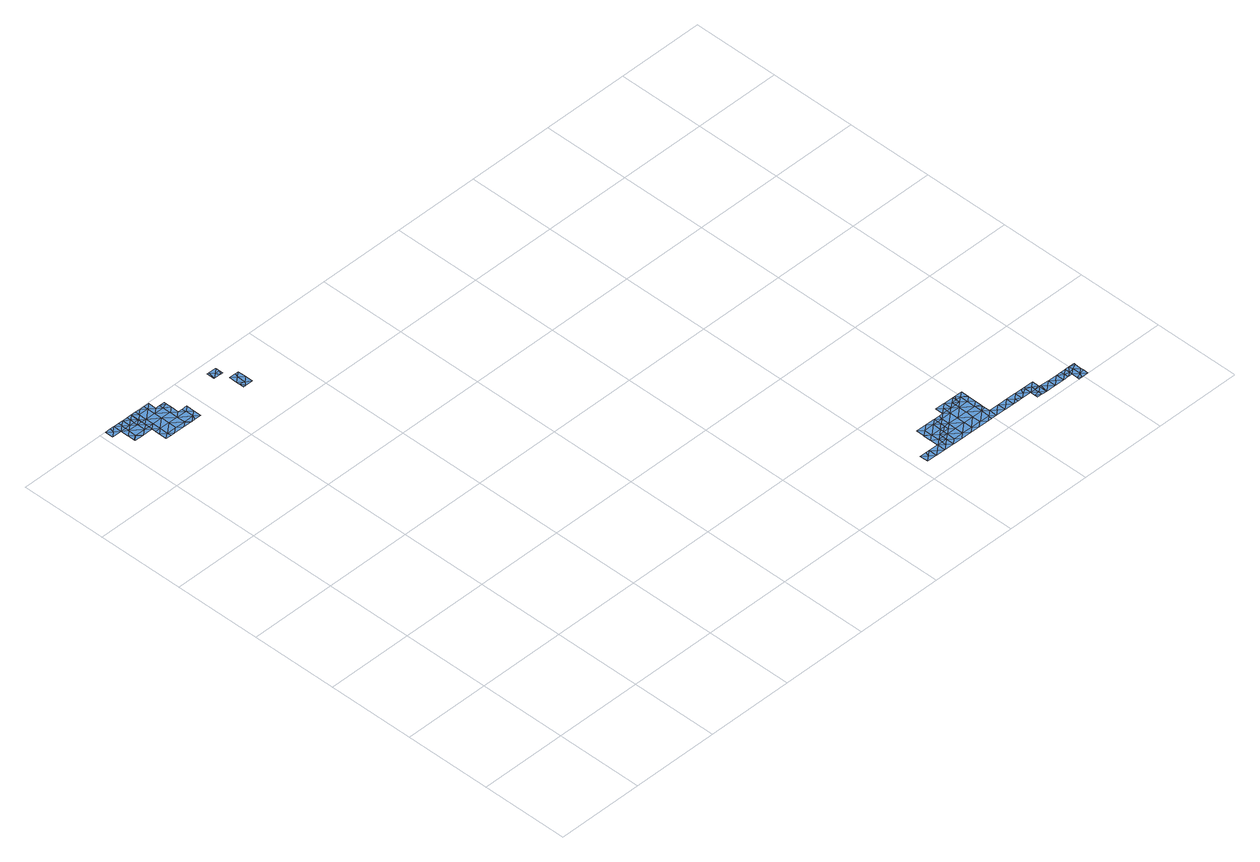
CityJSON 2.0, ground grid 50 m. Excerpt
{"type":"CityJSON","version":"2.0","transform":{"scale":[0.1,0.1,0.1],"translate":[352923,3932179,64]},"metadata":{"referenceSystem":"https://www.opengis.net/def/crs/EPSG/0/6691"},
"CityObjects":{
"waterbody1":{"type":"WaterBody","attributes":{"name":"3","class":"1140","function":"1","WaterBodyRiverFloodingRiskAttribute.description":"2","WaterBodyRiverFloodingRiskAttribute.rankOrg":"1","WaterBodyRiverFloodingRiskAttribute.adminType":"2","WaterBodyRiverFloodingRiskAttribute.scale":"L2"},"geometry":[{"type":"MultiSurface","lod":"1","boundaries":[[[0,1,2]],[[3,4,5]],[[6,5,4]],[[7,8,9]],[[9,8,10]],[[8,11,10]],[[12,6,4]],[[13,14,15]],[[8,1,4]],[[7,2,1]],[[3,8,4]],[[1,8,7]],[[11,8,3]],[[13,16,17]],[[13,15,16]],[[4,1,16]],[[16,15,18]],[[18,12,16]],[[17,16,1]],[[4,16,12]],[[1,0,17]]]}]},
"waterbody2":{"type":"WaterBody","attributes":{"name":"3","class":"1140","function":"1","WaterBodyRiverFloodingRiskAttribute.description":"2","WaterBodyRiverFloodingRiskAttribute.rankOrg":"2","WaterBodyRiverFloodingRiskAttribute.adminType":"2","WaterBodyRiverFloodingRiskAttribute.scale":"L2"},"geometry":[{"type":"MultiSurface","lod":"1","boundaries":[[[2,19,20]],[[21,19,2]],[[22,19,21]],[[23,19,22]],[[19,23,24]],[[25,24,23]],[[24,25,26]],[[25,27,26]],[[25,28,27]],[[29,23,30]],[[23,29,28]],[[31,32,33]],[[34,35,36]],[[27,37,26]],[[0,2,20]],[[24,26,38]],[[25,23,28]],[[24,39,19]],[[23,22,30]],[[40,41,42]],[[43,41,40]],[[43,40,44]],[[45,46,47]],[[20,19,39]],[[44,40,26]],[[26,40,38]],[[38,40,48]],[[39,24,38]],[[31,49,50]],[[50,32,31]],[[36,51,52]],[[36,35,51]],[[35,50,51]],[[53,54,48]],[[42,53,48]],[[26,37,44]],[[40,42,48]],[[31,55,56]],[[55,57,56]],[[45,47,58]],[[59,60,61]],[[62,61,60]],[[62,5,61]],[[6,12,63]],[[46,63,12]],[[12,18,47]],[[18,15,47]],[[15,14,58]],[[58,14,56]],[[5,6,63]],[[63,64,5]],[[64,61,5]],[[59,61,64]],[[65,64,63]],[[63,46,65]],[[12,47,46]],[[58,47,15]],[[57,58,56]],[[50,49,51]],[[33,55,31]],[[20,66,17]],[[0,20,17]],[[39,38,67]],[[68,38,48]],[[67,38,68]],[[66,31,56]],[[49,39,67]],[[20,39,66]],[[66,39,49]],[[66,49,31]],[[67,52,51]],[[68,52,67]],[[48,54,68]],[[49,67,51]],[[13,17,66]],[[13,66,14]],[[14,66,56]]]}]},
"waterbody3":{"type":"WaterBody","attributes":{"name":"3","class":"1140","function":"1","WaterBodyRiverFloodingRiskAttribute.description":"2","WaterBodyRiverFloodingRiskAttribute.rankOrg":"2","WaterBodyRiverFloodingRiskAttribute.adminType":"2","WaterBodyRiverFloodingRiskAttribute.scale":"L2"},"geometry":[{"type":"MultiSurface","lod":"1","boundaries":[[[69,70,71]],[[72,73,70]],[[72,70,69]],[[74,72,75]],[[74,75,76]],[[74,73,72]],[[75,72,69]]]}]},
"waterbody4":{"type":"WaterBody","attributes":{"name":"3","class":"1140","function":"1","WaterBodyRiverFloodingRiskAttribute.description":"2","WaterBodyRiverFloodingRiskAttribute.rankOrg":"2","WaterBodyRiverFloodingRiskAttribute.adminType":"2","WaterBodyRiverFloodingRiskAttribute.scale":"L2"},"geometry":[{"type":"MultiSurface","lod":"1","boundaries":[[[77,78,79]],[[78,80,79]],[[78,81,82]],[[78,83,80]],[[78,77,81]],[[77,84,81]],[[83,78,82]],[[85,86,87]],[[86,77,79]],[[85,77,86]],[[77,85,84]]]}]},
"waterbody5":{"type":"WaterBody","attributes":{"name":"3","class":"1140","function":"1","WaterBodyRiverFloodingRiskAttribute.description":"2","WaterBodyRiverFloodingRiskAttribute.rankOrg":"1","WaterBodyRiverFloodingRiskAttribute.adminType":"2","WaterBodyRiverFloodingRiskAttribute.scale":"L2"},"geometry":[{"type":"MultiSurface","lod":"1","boundaries":[[[88,89,90]],[[90,91,88]],[[90,89,92]],[[90,92,93]],[[91,90,93]]]}]},
"waterbody6":{"type":"WaterBody","attributes":{"name":"3","class":"1140","function":"1","WaterBodyRiverFloodingRiskAttribute.description":"2","WaterBodyRiverFloodingRiskAttribute.rankOrg":"1","WaterBodyRiverFloodingRiskAttribute.adminType":"2","WaterBodyRiverFloodingRiskAttribute.scale":"L2"},"geometry":[{"type":"MultiSurface","lod":"1","boundaries":[[[94,95,96]],[[94,97,95]],[[98,99,100]],[[99,101,100]],[[102,100,103]],[[101,103,100]],[[97,104,95]],[[105,104,97]],[[106,107,108]],[[94,96,109]],[[110,97,94]],[[110,111,97]],[[110,112,111]],[[110,100,112]],[[110,98,100]],[[98,110,113]],[[113,110,109]],[[112,108,111]],[[108,107,111]],[[107,114,111]],[[105,97,114]],[[102,112,100]],[[114,97,111]],[[94,109,110]]]}]},
"waterbody7":{"type":"WaterBody","attributes":{"name":"3","class":"1140","function":"1","WaterBodyRiverFloodingRiskAttribute.description":"2","WaterBodyRiverFloodingRiskAttribute.rankOrg":"2","WaterBodyRiverFloodingRiskAttribute.adminType":"2","WaterBodyRiverFloodingRiskAttribute.scale":"L2"},"geometry":[{"type":"MultiSurface","lod":"1","boundaries":[[[92,115,99]],[[99,115,116]],[[116,117,99]],[[116,118,117]],[[119,120,118]],[[121,122,119]],[[123,122,121]],[[124,122,123]],[[124,125,122]],[[124,126,127]],[[126,128,127]],[[126,129,128]],[[130,129,126]],[[131,129,130]],[[131,132,129]],[[131,133,132]],[[131,134,133]],[[130,135,136]],[[123,135,130]],[[135,123,121]],[[137,138,139]],[[140,138,137]],[[141,139,138]],[[142,143,144]],[[144,143,145]],[[145,143,146]],[[147,148,146]],[[149,148,147]],[[148,149,150]],[[151,132,133]],[[152,151,133]],[[151,152,153]],[[154,155,156]],[[156,155,139]],[[157,128,156]],[[157,156,139]],[[157,139,141]],[[115,92,89]],[[158,144,145]],[[159,145,146]],[[148,159,146]],[[160,149,147]],[[152,149,160]],[[160,147,153]],[[148,150,159]],[[132,151,153]],[[161,129,162]],[[163,157,164]],[[127,157,163]],[[164,165,163]],[[166,167,168]],[[104,167,166]],[[167,104,105]],[[102,103,169]],[[103,101,117]],[[120,169,103]],[[122,169,120]],[[108,169,106]],[[125,106,169]],[[168,167,163]],[[165,168,163]],[[170,171,172]],[[173,164,157]],[[137,139,155]],[[174,138,140]],[[158,145,159]],[[162,129,132]],[[131,130,136]],[[130,126,123]],[[128,129,156]],[[127,128,157]],[[125,169,122]],[[123,126,124]],[[120,119,122]],[[120,103,118]],[[118,103,117]],[[101,99,117]],[[161,156,129]],[[153,152,160]],[[161,154,156]],[[157,141,173]],[[141,138,172]],[[138,170,172]],[[170,138,174]],[[134,131,136]],[[115,89,116]],[[124,175,125]],[[124,127,175]],[[114,167,105]],[[175,167,114]],[[175,163,167]],[[108,112,169]],[[102,169,112]],[[107,106,175]],[[107,175,114]],[[127,163,175]],[[125,175,106]]]}]},
"waterbody8":{"type":"WaterBody","attributes":{"name":"3","class":"1140","function":"1","WaterBodyRiverFloodingRiskAttribute.description":"2","WaterBodyRiverFloodingRiskAttribute.rankOrg":"1","WaterBodyRiverFloodingRiskAttribute.adminType":"2","WaterBodyRiverFloodingRiskAttribute.scale":"L2"},"geometry":[{"type":"MultiSurface","lod":"1","boundaries":[[[176,168,165]],[[168,176,177]],[[165,164,176]],[[164,173,178]],[[173,141,178]],[[179,176,164]],[[179,177,176]],[[141,172,178]],[[171,178,172]],[[171,179,178]],[[178,179,164]]]}]},
"waterbody9":{"type":"WaterBody","attributes":{"name":"3","class":"1140","function":"1","WaterBodyRiverFloodingRiskAttribute.description":"2","WaterBodyRiverFloodingRiskAttribute.rankOrg":"1","WaterBodyRiverFloodingRiskAttribute.adminType":"2","WaterBodyRiverFloodingRiskAttribute.scale":"L2"},"geometry":[{"type":"MultiSurface","lod":"1","boundaries":[[[144,180,142]],[[158,180,144]],[[181,182,183]],[[158,182,180]],[[182,181,180]],[[181,184,180]],[[184,142,180]]]}]},
"waterbody10":{"type":"WaterBody","attributes":{"name":"3","class":"1140","function":"1","WaterBodyRiverFloodingRiskAttribute.description":"2","WaterBodyRiverFloodingRiskAttribute.rankOrg":"2","WaterBodyRiverFloodingRiskAttribute.adminType":"2","WaterBodyRiverFloodingRiskAttribute.scale":"L2"},"geometry":[{"type":"MultiSurface","lod":"1","boundaries":[[[185,186,187]],[[187,188,185]],[[189,190,188]],[[191,192,183]],[[192,191,193]],[[192,193,194]],[[189,188,187]],[[194,193,195]],[[195,190,194]],[[190,195,188]],[[196,197,191]],[[197,196,198]],[[198,196,158]],[[196,183,182]],[[190,189,194]],[[187,199,189]],[[200,187,186]],[[199,187,200]],[[193,191,195]],[[183,196,191]],[[182,158,196]],[[186,185,201]],[[197,198,202]]]}]},
"waterbody11":{"type":"WaterBody","attributes":{"name":"3","class":"1140","function":"1","WaterBodyRiverFloodingRiskAttribute.description":"2","WaterBodyRiverFloodingRiskAttribute.rankOrg":"1","WaterBodyRiverFloodingRiskAttribute.adminType":"2","WaterBodyRiverFloodingRiskAttribute.scale":"L2"},"geometry":[{"type":"MultiSurface","lod":"1","boundaries":[[[201,203,204]],[[204,205,206]],[[207,201,204]],[[204,206,208]],[[204,208,209]],[[207,204,209]],[[210,207,209]],[[201,207,186]],[[207,211,186]],[[186,211,200]],[[210,211,207]],[[210,212,211]],[[205,203,213]],[[203,205,204]]]}]}
},
"vertices":[
[177,2852,44],[148,2853,44],[176,2829,44],[64,2877,44],[92,2900,44],[64,2923,44],[92,2922,44],[119,2830,44],[91,2854,44],[114,2830,44],[63,2831,44],[63,2837,44],[121,2922,44],[177,2898,44],[178,2921,44],[177,2921,44],[149,2899,44],[177,2876,44],[149,2921,44],
[204,2805,44],[205,2852,44],[176,2806,44],[175,2782,44],[203,2759,44],[261,2804,44],[260,2758,44],[317,2757,44],[288,2735,44],[231,2736,44],[206,2736,44],[175,2737,44],[263,2943,44],[292,2966,44],[263,2966,44],[347,2918,44],[319,2919,44],[347,2904,44],[332,2734,44],[317,2803,44],[261,2851,44],[373,2756,44],[401,2733,44],[402,2779,44],[365,2734,44],[344,2734,44],[150,2968,44],[121,2969,44],[150,2945,44],[374,2802,44],[262,2897,44],[291,2919,44],[319,2896,44],[347,2873,44],[403,2825,44],[372,2826,44],[235,2967,44],[206,2944,44],[207,2967,44],[178,2968,44],[40,2970,44],[8,2970,44],[36,2947,44],[7,2924,44],[93,2946,44],[65,2969,44],[93,2969,44],[205,2898,44],[318,2850,44],[346,2826,44],
[630,2868,44],[640,2913,44],[631,2914,44],[659,2890,44],[687,2913,44],[687,2888,44],[669,2867,44],[687,2867,44],
[713,2751,44],[714,2797,44],[685,2774,44],[686,2821,44],[742,2773,44],[743,2820,44],[723,2820,44],[741,2728,44],[697,2728,44],[685,2759,44],[684,2729,44],
[2569,108,6],[2626,107,6],[2598,131,6],[2569,155,6],[2627,154,6],[2608,154,6],
[2713,268,6],[2742,290,6],[2685,291,6],[2770,267,6],[2684,199,6],[2683,153,6],[2712,176,6],[2711,152,6],[2740,175,6],[2740,152,6],[2798,289,6],[2798,266,6],[2797,197,6],[2797,220,6],[2769,198,6],[2684,245,6],[2712,222,6],[2769,221,6],[2741,198,6],[2684,244,6],[2798,243,6],
[2654,130,6],[2682,106,6],[2711,129,6],[2739,105,6],[2795,104,6],[2768,128,6],[2852,103,6],[2824,127,6],[2881,126,6],[2882,173,6],[2825,174,6],[2938,172,6],[2883,219,6],[2939,218,6],[2995,171,6],[2938,125,6],[2994,124,6],[3023,147,6],[3022,101,6],[2989,101,6],[2909,102,6],[2966,101,6],[3025,286,6],[2997,310,6],[2997,263,6],[3025,290,6],[2969,287,6],[3250,143,6],[3231,144,6],[3249,133,6],[3221,121,6],[3193,144,6],[3136,145,6],[3164,121,6],[3135,99,6],[3164,98,6],[3051,123,6],[3079,100,6],[3080,146,6],[3024,204,6],[3024,239,6],[2996,217,6],[2940,264,6],[3249,97,6],[3193,98,6],[3108,122,6],[3024,194,6],[3023,180,6],[2883,265,6],[2912,288,6],[2884,288,6],[2835,289,6],[2827,266,6],[2856,289,6],[2768,175,6],[2980,333,6],[2970,333,6],[2969,310,6],[2940,287,6],[3026,332,6],[2826,220,6],
[2884,311,6],[2856,335,6],[2941,310,6],[2913,334,6],
[3278,120,6],[3306,103,6],[3277,96,6],[3306,96,6],[3307,142,6],
[3450,48,6],[3475,65,6],[3447,71,6],[3418,49,6],[3419,94,6],[3390,72,6],[3305,50,6],[3315,96,6],[3334,73,6],[3362,95,6],[3361,49,6],[3277,74,6],[3277,51,6],[3248,67,6],[3445,94,6],[3475,93,6],[3475,48,6],[3248,51,6],
[3474,14,6],[3503,24,6],[3493,1,6],[3531,0,6],[3504,70,6],[3532,30,6],[3532,47,6],[3532,85,6],[3498,93,6],[3533,92,6],[3474,1,6]
]}
